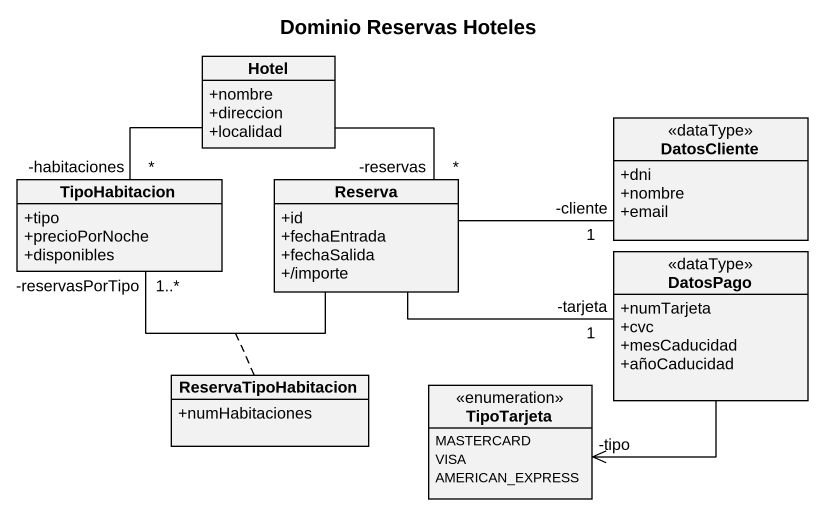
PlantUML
@startuml
title Dominio Reservas Hoteles
hide circle
hide empty members
skinparam classAttributeIconSize 0
class Hotel {
  +nombre
  +direccion
  +localidad
}
class DatosCliente <<dataType>> {
  +dni
  +nombre
  +email
}
class TipoHabitacion {
  +tipo
  +precioPorNoche
  +disponibles
}
class Reserva {
  +id
  +fechaEntrada
  +fechaSalida
  +/importe
}
class DatosPago <<dataType>> {
  +numTarjeta
  +cvc
  +mesCaducidad
  +añoCaducidad
}
class ReservaTipoHabitacion {
  +numHabitaciones
}
enum TipoTarjeta {
  MASTERCARD
  VISA
  AMERICAN_EXPRESS
}
Hotel -- "-habitaciones\n*" TipoHabitacion
Hotel -- "-reservas\n*" Reserva
Reserva -right- "-cliente\n1" DatosCliente
Reserva -left- "-reservasPorTipo\n1..*" TipoHabitacion
(Reserva, TipoHabitacion) .. ReservaTipoHabitacion
Reserva -right- "-tarjeta\n1" DatosPago
TipoTarjeta "-tipo" <-right- DatosPago
@enduml
